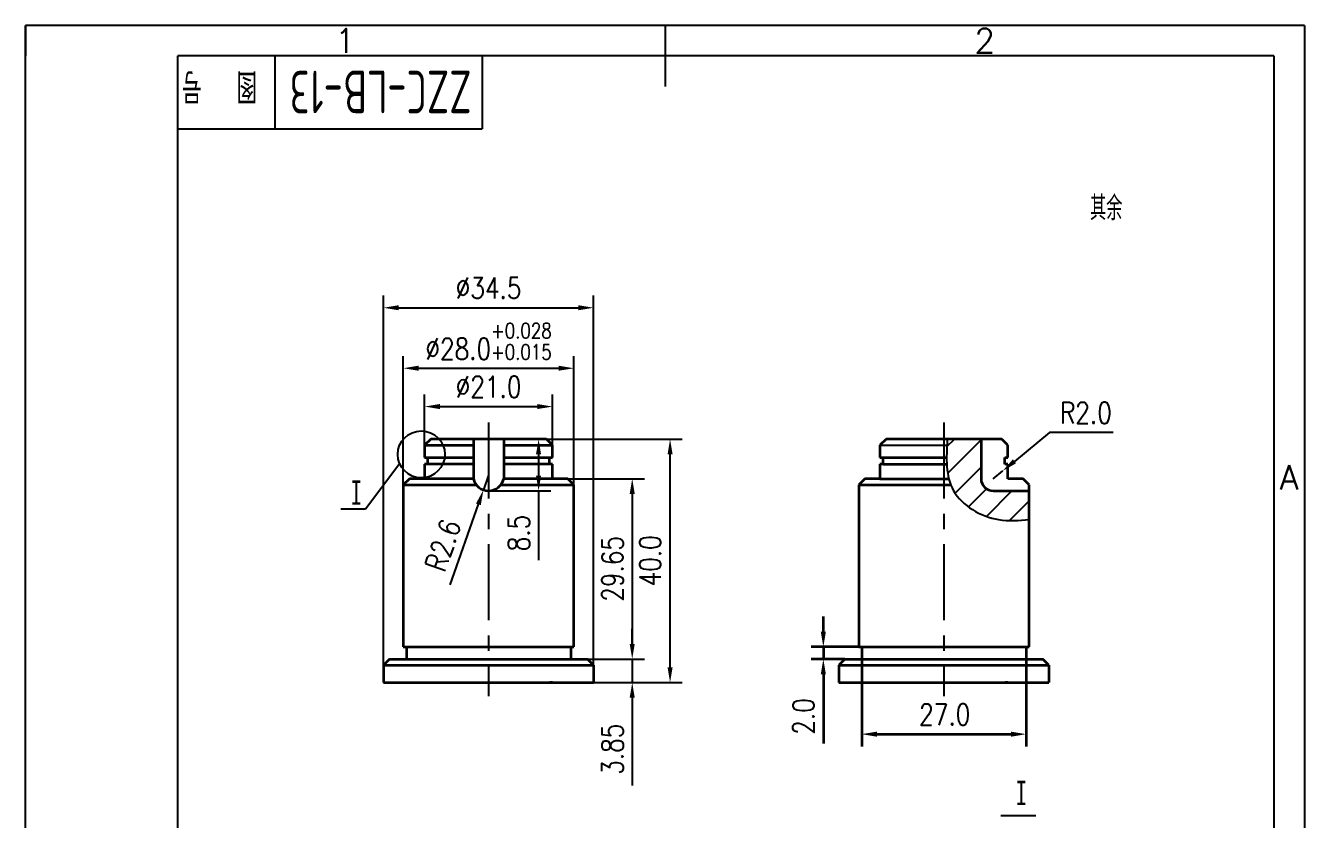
# Model space of a CAD drawing. Header units: millimetres. Extents: x -25 to 185, y -5 to 292.
# Drawn here: x -25 to 185, y 161.5 to 292 of the extents above; entities that cross this region are included whole.
import ezdxf
from ezdxf.enums import TextEntityAlignment as Align

# ---------------------------------------------------------------- set-up
doc = ezdxf.new("R2010")
doc.units = ezdxf.units.MM
doc.header["$LTSCALE"] = 10
doc.linetypes.add('CENTER', pattern=[2, 1.25, -0.25, 0.25, -0.25])
doc.layers.add('1轮廓实线层', color=7, linetype='Continuous', lineweight=35)
for name, color, linetype in [('2细线层', 4, 'Continuous'), ('3中心线层', 1, 'CENTER'), ('5剖面线层', 2, 'Continuous'), ('6文字层', 3, 'Continuous'), ('7标注层', 4, 'Continuous'), ('图框层', 7, 'Continuous')]:
    doc.layers.add(name, color=color, linetype=linetype)
doc.styles.add('Annotative', font='SimSun.ttf')
doc.styles.add('PC_TEXTSTYLE', font='isocp.shx', dxfattribs={"width": 0.8, "bigfont": 'hzfs.shx'})
doc.styles.add('TH_GBDIM', font='romans.shx', dxfattribs={"width": 0.8, "bigfont": 'gbcbig.shx'})
doc.dimstyles.new('TH_GBDIM', dxfattribs={"dimtxt": 3.5, "dimasz": 2.5, "dimexe": 2, "dimexo": 0, "dimgap": 1.5, "dimtad": 1, "dimdec": 1, "dimzin": 0, "dimdsep": 46, "dimtxsty": 'TH_GBDIM', "dimcen": 2.5, "dimclrd": 130, "dimclre": 130, "dimclrt": 3, "dimadec": 0, "dimazin": 0, "dimtfac": 0.714286, "dimtdec": 1, "dimtmove": 0, "dimatfit": 3, "dimfxl": 1, "dimtzin": 0, "dimlwd": -1, "dimlwe": -1, "dimarcsym": 0})

# ---------------------------------------------------------------- blocks, each defined once
blk = doc.blocks.new('*D8')
at = {"layer": '7标注层', "color": 130}
for p, q in [((40.53, 223.03), (40.53, 231.38)), ((61.53, 223.03), (61.53, 231.38)), ((43.03, 229.38), (59.03, 229.38))]:
    blk.add_line(p, q, dxfattribs=at)
at = {"layer": '7标注层', "color": 130, "lineweight": -3}
for points in [[(43.03, 229.8), (43.03, 228.97), (40.53, 229.38)], [(59.03, 229.8), (59.03, 228.97), (61.53, 229.38)]]:
    blk.add_solid(points, dxfattribs=at)
at = {"layer": 'Defpoints', "color": 0, "lineweight": -3}
for p in [(61.53, 229.38), (40.53, 223.03), (61.53, 223.03)]:
    blk.add_point(p, dxfattribs=at)
at = {"layer": '7标注层', "color": 3, "insert": (51.03, 232.63), "char_height": 3.5, "attachment_point": 5, "style": 'TH_GBDIM'}
blk.add_mtext('{%%c21.0}{}{}', dxfattribs=at)
blk = doc.blocks.new('*D9')
at = {"layer": '7标注层', "color": 130}
for p, q in [((37.03, 216.53), (37.03, 237.68)), ((65.03, 216.53), (65.03, 237.68)), ((39.53, 235.68), (62.53, 235.68))]:
    blk.add_line(p, q, dxfattribs=at)
at = {"layer": '7标注层', "color": 130, "lineweight": -3}
for points in [[(39.53, 236.1), (39.53, 235.27), (37.03, 235.68)], [(62.53, 236.1), (62.53, 235.27), (65.03, 235.68)]]:
    blk.add_solid(points, dxfattribs=at)
at = {"layer": 'Defpoints', "color": 0, "lineweight": -3}
for p in [(65.03, 235.68), (37.03, 216.53), (65.03, 216.53)]:
    blk.add_point(p, dxfattribs=at)
at = {"layer": '7标注层', "color": 3, "insert": (51.03, 240.1), "char_height": 3.5, "attachment_point": 5, "style": 'TH_GBDIM'}
blk.add_mtext('{%%c28.0}{}{\\H0.7143x;\\S+0.028^ +0.015;}', dxfattribs=at)
blk = doc.blocks.new('*D10')
at = {"layer": '7标注层', "color": 130}
for p, q in [((33.78, 186.88), (33.78, 247.62)), ((68.28, 186.88), (68.28, 247.62)), ((36.28, 245.62), (65.78, 245.62))]:
    blk.add_line(p, q, dxfattribs=at)
at = {"layer": '7标注层', "color": 130, "lineweight": -3}
for points in [[(36.28, 246.04), (36.28, 245.21), (33.78, 245.62)], [(65.78, 246.04), (65.78, 245.21), (68.28, 245.62)]]:
    blk.add_solid(points, dxfattribs=at)
at = {"layer": 'Defpoints', "color": 0, "lineweight": -3}
for p in [(68.28, 245.62), (33.78, 186.88), (68.28, 186.88)]:
    blk.add_point(p, dxfattribs=at)
at = {"layer": '7标注层', "color": 3, "insert": (51.03, 248.87), "char_height": 3.5, "attachment_point": 5, "style": 'TH_GBDIM'}
blk.add_mtext('{%%c34.5}{}{}', dxfattribs=at)
blk = doc.blocks.new('*D11')
at = {"layer": '7标注层', "color": 130}
for p, q in [((74.62, 190.38), (74.62, 192.88)), ((68.28, 187.88), (76.62, 187.88)), ((74.62, 187.88), (74.62, 184.03)), ((68.28, 184.03), (76.62, 184.03)), ((74.62, 181.53), (74.62, 167.1))]:
    blk.add_line(p, q, dxfattribs=at)
at = {"layer": '7标注层', "color": 130, "lineweight": -3}
for points in [[(74.2, 190.38), (75.03, 190.38), (74.62, 187.88)], [(74.2, 181.53), (75.03, 181.53), (74.62, 184.03)]]:
    blk.add_solid(points, dxfattribs=at)
at = {"layer": 'Defpoints', "color": 0, "lineweight": -3}
for p in [(68.28, 187.88), (68.28, 184.03), (74.62, 184.03)]:
    blk.add_point(p, dxfattribs=at)
at = {"layer": '7标注层', "color": 3, "insert": (71.37, 173.06), "char_height": 3.5, "attachment_point": 5, "rotation": 90, "style": 'TH_GBDIM'}
blk.add_mtext('{3.85}{}{}', dxfattribs=at)
blk = doc.blocks.new('*D12')
at = {"layer": '7标注层', "color": 130}
for p, q in [((60.53, 224.03), (82.83, 224.03)), ((80.83, 186.53), (80.83, 221.53)), ((68.28, 184.03), (82.83, 184.03))]:
    blk.add_line(p, q, dxfattribs=at)
at = {"layer": '7标注层', "color": 130, "lineweight": -3}
for points in [[(80.42, 221.53), (81.25, 221.53), (80.83, 224.03)], [(80.42, 186.53), (81.25, 186.53), (80.83, 184.03)]]:
    blk.add_solid(points, dxfattribs=at)
at = {"layer": 'Defpoints', "color": 0, "lineweight": -3}
for p in [(60.53, 224.03), (80.83, 224.03), (68.28, 184.03)]:
    blk.add_point(p, dxfattribs=at)
at = {"layer": '7标注层', "color": 3, "insert": (77.58, 204.03), "char_height": 3.5, "attachment_point": 5, "rotation": 90, "style": 'TH_GBDIM'}
blk.add_mtext('40.0', dxfattribs=at)
blk = doc.blocks.new('*D16')
at = {"layer": '7标注层', "color": 130}
for p, q in [((64.03, 217.53), (76.62, 217.53)), ((74.62, 215.03), (74.62, 190.38)), ((67.28, 187.88), (76.62, 187.88))]:
    blk.add_line(p, q, dxfattribs=at)
at = {"layer": '7标注层', "color": 130, "lineweight": -3}
for points in [[(74.2, 215.03), (75.03, 215.03), (74.62, 217.53)], [(74.2, 190.38), (75.03, 190.38), (74.62, 187.88)]]:
    blk.add_solid(points, dxfattribs=at)
at = {"layer": 'Defpoints', "color": 0, "lineweight": -3}
for p in [(64.03, 217.53), (67.28, 187.88), (74.62, 187.88)]:
    blk.add_point(p, dxfattribs=at)
at = {"layer": '7标注层', "color": 3, "insert": (71.37, 202.71), "char_height": 3.5, "attachment_point": 5, "rotation": 90, "style": 'TH_GBDIM'}
blk.add_mtext('{29.65}{}{}', dxfattribs=at)
blk = doc.blocks.new('*D17')
at = {"layer": '7标注层', "color": 130}
for p, q in [((51.03, 224.03), (61.24, 224.03)), ((59.24, 221.53), (59.24, 218.03)), ((51.03, 215.53), (61.24, 215.53)), ((59.24, 215.53), (59.24, 204.16))]:
    blk.add_line(p, q, dxfattribs=at)
at = {"layer": '7标注层', "color": 130, "lineweight": -3}
for points in [[(58.82, 221.53), (59.65, 221.53), (59.24, 224.03)], [(58.82, 218.03), (59.65, 218.03), (59.24, 215.53)]]:
    blk.add_solid(points, dxfattribs=at)
at = {"layer": 'Defpoints', "color": 0, "lineweight": -3}
for p in [(51.03, 224.03), (51.03, 215.53), (59.24, 215.53)]:
    blk.add_point(p, dxfattribs=at)
at = {"layer": '7标注层', "color": 3, "insert": (55.99, 208.6), "char_height": 3.5, "attachment_point": 5, "rotation": 90, "style": 'TH_GBDIM'}
blk.add_mtext('8.5', dxfattribs=at)
blk = doc.blocks.new('*D18')
at = {"layer": '7标注层', "color": 130}
for p, q in [((51.03, 218.09), (50.18, 215.67)), ((44.71, 200.07), (49.36, 213.32))]:
    blk.add_line(p, q, dxfattribs=at)
at = {"layer": '7标注层', "color": 130, "lineweight": -3}
blk.add_solid([(48.96, 213.45), (49.75, 213.18), (50.18, 215.67)], dxfattribs=at)
at = {"layer": 'Defpoints', "color": 0, "lineweight": -3}
for p in [(51.03, 218.09), (50.18, 215.67)]:
    blk.add_point(p, dxfattribs=at)
at = {"layer": '7标注层', "color": 3, "insert": (43.55, 206.59), "char_height": 3.5, "attachment_point": 5, "rotation": 70.6746, "style": 'TH_GBDIM'}
blk.add_mtext('R2.6', dxfattribs=at)
blk = doc.blocks.new('*D22')
at = {"layer": '7标注层', "color": 130}
for p, q in [((143.16, 225.12), (137.38, 220.38)), ((153.59, 225.12), (143.16, 225.12)), ((133.9, 217.53), (135.45, 218.8))]:
    blk.add_line(p, q, dxfattribs=at)
at = {"layer": '7标注层', "color": 130, "lineweight": -3}
blk.add_solid([(137.12, 220.71), (137.65, 220.06), (135.45, 218.8)], dxfattribs=at)
at = {"layer": 'Defpoints', "color": 0, "lineweight": -3}
for p in [(135.45, 218.8), (133.9, 217.53)]:
    blk.add_point(p, dxfattribs=at)
at = {"layer": '7标注层', "color": 3, "insert": (149.12, 228.37), "char_height": 3.5, "attachment_point": 5, "style": 'TH_GBDIM'}
blk.add_mtext('{R2.0}{}{}', dxfattribs=at)
blk = doc.blocks.new('*D23')
at = {"layer": '1轮廓实线层', "color": 130}
for p, q in [((112.3, 187.88), (112.3, 173.54)), ((139.29, 187.88), (139.29, 173.54)), ((114.8, 175.54), (136.79, 175.54))]:
    blk.add_line(p, q, dxfattribs=at)
at = {"layer": '1轮廓实线层', "color": 130, "lineweight": -3}
for points in [[(114.8, 175.96), (114.8, 175.12), (112.3, 175.54)], [(136.79, 175.96), (136.79, 175.12), (139.29, 175.54)]]:
    blk.add_solid(points, dxfattribs=at)
at = {"layer": 'Defpoints', "color": 0, "lineweight": -3}
for p in [(112.3, 187.88), (139.29, 187.88), (139.29, 175.54)]:
    blk.add_point(p, dxfattribs=at)
at = {"layer": '1轮廓实线层', "color": 3, "lineweight": -3, "insert": (125.93, 178.79), "char_height": 3.5, "attachment_point": 5, "style": 'TH_GBDIM'}
blk.add_mtext('27.0', dxfattribs=at)
blk = doc.blocks.new('*D24')
at = {"layer": '1轮廓实线层', "color": 130}
for p, q in [((106, 192.38), (106, 194.88)), ((111.8, 189.88), (104, 189.88)), ((106, 189.88), (106, 187.88)), ((109.55, 187.88), (104, 187.88)), ((106, 185.38), (106, 174.01))]:
    blk.add_line(p, q, dxfattribs=at)
at = {"layer": '1轮廓实线层', "color": 130, "lineweight": -3}
for points in [[(105.58, 192.38), (106.42, 192.38), (106, 189.88)], [(105.58, 185.38), (106.42, 185.38), (106, 187.88)]]:
    blk.add_solid(points, dxfattribs=at)
at = {"layer": 'Defpoints', "color": 0, "lineweight": -3}
for p in [(111.8, 189.88), (106, 187.88), (109.55, 187.88)]:
    blk.add_point(p, dxfattribs=at)
at = {"layer": '1轮廓实线层', "color": 3, "lineweight": -3, "insert": (102.75, 178.45), "char_height": 3.5, "attachment_point": 5, "rotation": 90, "style": 'TH_GBDIM'}
blk.add_mtext('2.0', dxfattribs=at)
blk = doc.blocks.new('PC_TYDH_BLOCK')
at = {"layer": '2细线层', "linetype": 'Continuous'}
for p, q in [((16, -12), (16, 0)), ((50, 0), (50, -12)), ((0, -12), (50, -12))]:
    blk.add_line(p, q, dxfattribs=at)
at = {"layer": '6文字层', "style": 'PC_TEXTSTYLE', "width": 0.667}
blk.add_text('图   号', height=5, rotation=180, dxfattribs=at).set_placement((13, -2.5))
at = {"layer": '6文字层', "style": 'PC_TEXTSTYLE', "width": 0.970975}
blk.add_attdef('图样代号', text='', height=7, rotation=180, dxfattribs=at).set_placement((48.24, -2.4), (18.35, -2.4), align=Align.FIT)

msp = doc.modelspace()

# ---------------------------------------------------------------- hatches: boundary and pattern name
at = {"layer": '5剖面线层'}
h = msp.add_hatch(dxfattribs=at)
h.set_pattern_fill('ANSI31', color=256, style=0)
h.set_pattern_definition([(45, (15.7352, 0), (-2.245064, 2.245064), [])])
edge = h.paths.add_edge_path()
edge.add_line((131.904, 224.03), (126.355, 224.03))
edge.add_spline(control_points=[(126.355, 224.03), (126.188, 220.988), (125.851, 214.827), (133.549, 210.272), (138.13, 210.663), (139.804, 210.805)], knot_values=[0, 0, 0, 0, 8.5471638, 17.309845, 22.3538634, 22.3538634, 22.3538634, 22.3538634], degree=3, periodic=0)
edge.add_line((139.804, 210.805), (139.804, 215.53))
edge.add_line((139.804, 215.53), (133.904, 215.53))
edge.add_arc((133.904, 217.53), 2, 180, 270, ccw=False)
edge.add_line((131.904, 217.53), (131.904, 224.03))

# ---------------------------------------------------------------- linework, layer by layer
at = {"layer": '1轮廓实线层', "lineweight": -3}
for p, q in [((80, 292), (80, 282)), ((115.304, 223.03), (126.302, 223.03))]:
    msp.add_line(p, q, dxfattribs=at)
at = {"layer": '1轮廓实线层'}
for p, q in [((41.531, 224.03), (40.531, 223.03)), ((40.531, 223.03), (40.531, 221.03)), ((40.531, 223.03), (48.531, 223.03)), ((60.531, 224.03), (41.531, 224.03)), ((48.531, 224.03), (48.531, 217.53)), ((53.531, 224.03), (53.531, 217.53)), ((53.531, 223.03), (61.531, 223.03)), ((61.531, 223.03), (60.531, 224.03)), ((61.531, 221.03), (61.531, 223.03)), ((116.304, 224.03), (115.304, 223.03)), ((115.304, 223.03), (115.304, 221.03)), ((135.304, 224.03), (116.304, 224.03)), ((131.904, 224.03), (131.904, 217.53)), ((136.304, 223.03), (135.304, 224.03)), ((136.304, 221.03), (136.304, 223.03)), ((40.531, 221.03), (48.531, 221.03)), ((41.031, 219.93), (41.031, 221.03)), ((53.531, 221.03), (61.531, 221.03)), ((61.031, 219.93), (61.031, 221.03)), ((115.304, 221.03), (115.804, 221.03)), ((115.804, 219.93), (115.804, 221.03)), ((115.804, 221.03), (126.245, 221.03)), ((135.804, 221.03), (136.304, 221.03)), ((135.804, 219.93), (135.804, 221.03)), ((40.531, 219.93), (40.531, 217.53)), ((48.531, 219.93), (40.531, 219.93)), ((61.531, 219.93), (53.531, 219.93)), ((61.531, 217.53), (61.531, 219.93)), ((115.304, 219.93), (115.304, 217.53)), ((115.804, 219.93), (115.304, 219.93)), ((115.804, 219.93), (126.273, 219.93)), ((136.304, 219.93), (135.804, 219.93)), ((136.304, 217.53), (136.304, 219.93)), ((38.031, 217.53), (37.031, 216.53)), ((37.031, 216.53), (37.031, 189.88)), ((37.031, 216.53), (49, 216.53)), ((48.531, 217.53), (38.031, 217.53)), ((53.062, 216.53), (65.031, 216.53)), ((64.031, 217.53), (53.531, 217.53)), ((65.031, 216.53), (64.031, 217.53)), ((65.031, 189.88), (65.031, 216.53)), ((112.804, 217.53), (111.804, 216.53)), ((111.804, 216.53), (111.804, 189.88)), ((111.804, 216.53), (126.925, 216.53)), ((115.304, 217.53), (112.804, 217.53)), ((115.304, 217.53), (126.609, 217.53)), ((138.804, 217.53), (136.304, 217.53)), ((139.804, 216.53), (138.804, 217.53)), ((139.804, 189.88), (139.804, 216.53)), ((133.904, 215.53), (139.804, 215.53)), ((37.531, 189.88), (37.531, 187.88)), ((64.516, 189.88), (64.516, 187.88)), ((112.304, 189.88), (112.304, 187.88)), ((139.289, 189.88), (139.289, 187.88)), ((34.781, 187.88), (33.781, 186.88)), ((34.781, 187.88), (67.281, 187.88)), ((68.281, 186.88), (67.281, 187.88)), ((109.554, 187.88), (108.554, 186.88)), ((109.554, 187.88), (111.804, 187.88)), ((111.804, 187.88), (139.804, 187.88)), ((139.804, 187.88), (142.054, 187.88)), ((143.054, 186.88), (142.054, 187.88)), ((33.781, 186.88), (33.781, 184.03)), ((33.781, 186.88), (68.281, 186.88)), ((68.281, 186.88), (68.281, 184.03)), ((108.554, 186.88), (108.554, 184.03)), ((108.554, 186.88), (143.054, 186.88)), ((143.054, 186.88), (143.054, 184.03)), ((33.781, 184.03), (68.281, 184.03)), ((61.531, 184.03), (61.081, 184.03)), ((108.554, 184.03), (143.054, 184.03)), ((136.304, 184.03), (135.854, 184.03))]:
    msp.add_line(p, q, dxfattribs=at)
at = {"layer": '1轮廓实线层', "lineweight": 35}
for p, q in [((37.031, 189.88), (65.031, 189.88)), ((111.804, 189.88), (139.804, 189.88))]:
    msp.add_line(p, q, dxfattribs=at)
at = {"layer": '1轮廓实线层'}
for centre, radius, start, end in [((51.031, 218.093), 2.562, 192.68038, 347.31962), ((133.904, 217.53), 2, 180, 270)]:
    msp.add_arc(centre, radius, start, end, dxfattribs=at)
at = {"layer": '2细线层', "lineweight": -3}
for p, q in [((-25, -5), (-25, 292)), ((185, 292), (-25, 292)), ((-25, 292), (-25, 287)), ((80, 292), (80, 287)), ((185, 292), (185, -5))]:
    msp.add_line(p, q, dxfattribs=at)
at = {"layer": '2细线层'}
msp.add_spline([(126.355, 224.03), (127.391, 215.546), (134.76, 210.805), (139.804, 210.805)], degree=3, dxfattribs=at)
at = {"layer": '3中心线层'}
for p, q in [((51.031, 226.758), (51.031, 181.78)), ((125.804, 226.758), (125.804, 181.78))]:
    msp.add_line(p, q, dxfattribs=at)
at = {"layer": '7标注层'}
msp.add_line((135.141, 162.197), (140.915, 162.197), dxfattribs=at)
msp.add_circle((39.985, 221.527), 3.86, dxfattribs=at)
at = {"layer": '图框层', "lineweight": -3}
for p, q in [((0, 0), (0, 287)), ((180, 287), (0, 287)), ((180, 287), (180, 0))]:
    msp.add_line(p, q, dxfattribs=at)

# ---------------------------------------------------------------- block references
ref = msp.add_blockref('PC_TYDH_BLOCK', (0, 287), dxfattribs=at)
ref.add_attrib('图样代号', 'ZZC-LB-13', dxfattribs={"layer": '6文字层', "height": 7, "rotation": 180, "style": 'PC_TEXTSTYLE', "width": 0.67878}).set_placement((48.24, 284.597), (18.346, 284.597), align=Align.FIT)

# ---------------------------------------------------------------- texts
at = {"layer": '6文字层', "lineweight": -3, "style": 'TH_GBDIM'}
for s, p in [('1', (27.5, 289.5)), ('2', (132.5, 289.5)), ('A', (182.5, 217.75))]:
    msp.add_text(s, height=4, dxfattribs=at).set_placement(p, align=Align.MIDDLE)
at = {"layer": '6文字层', "width": 0.667}
for s, style, p in [('其余', 'PC_TEXTSTYLE', (149.784, 260.007)), ('I', 'Annotative', (28.391, 213.235)), ('I', 'Annotative', (137.591, 163.877))]:
    msp.add_text(s, height=4, dxfattribs=dict(at, style=style)).set_placement(p)

# ---------------------------------------------------------------- dimensions: what is measured, and where the dimension line sits
at = {"layer": '1轮廓实线层', "lineweight": -3}
dim = msp.add_linear_dim(base=(106.001, 187.88), p1=(111.804, 189.88), p2=(109.554, 187.88), angle=90, dimstyle='TH_GBDIM', dxfattribs=at)
dim.commit()
dim.dimension.update_dxf_attribs({"geometry": '*D24', "text_midpoint": (102.751, 178.447)})
dim = msp.add_linear_dim(base=(139.289, 175.54), p1=(112.304, 187.88), p2=(139.289, 187.88), dimstyle='TH_GBDIM', dxfattribs=at)
dim.commit()
dim.dimension.update_dxf_attribs({"geometry": '*D23', "text_midpoint": (125.929, 175.54), "dimtype": 160})
at = {"layer": '7标注层'}
dim = msp.add_linear_dim(base=(68.281, 245.623), p1=(33.781, 186.88), p2=(68.281, 186.88), text='{%%c<>}{}{}', dimstyle='TH_GBDIM', override={"dimgap": 1.5, "dimtad": 1, "dimjust": 0, "dimdec": 1, "dimlfac": 1, "dimse1": 0, "dimse2": 0, "dimsd1": 0, "dimsd2": 0}, dxfattribs=at)
dim.commit()
dim.dimension.update_dxf_attribs({"geometry": '*D10', "text_midpoint": (51.031, 245.623), "dimtype": 160})
for base, p1, p2, text, picture, middle in [((65.031, 235.684), (37.031, 216.53), (65.031, 216.53), '{%%c<>}{}{\\H0.7143x;\\S+0.028^ +0.015;}', '*D9', (51.031, 240.101)), ((61.531, 229.382), (40.531, 223.03), (61.531, 223.03), '{%%c<>}{}{}', '*D8', (51.031, 232.632))]:
    dim = msp.add_linear_dim(base=base, p1=p1, p2=p2, text=text, dimstyle='TH_GBDIM', override={"dimgap": 1.5, "dimtad": 1, "dimjust": 0, "dimdec": 1, "dimlfac": 1, "dimse1": 0, "dimse2": 0, "dimsd1": 0, "dimsd2": 0}, dxfattribs=at)
    dim.commit()
    dim.dimension.update_dxf_attribs({"geometry": picture, "text_midpoint": middle})
dim = msp.add_radius_dim(center=(133.904, 217.53), mpoint=(135.451, 218.798), text='{<>}{}{}', dimstyle='TH_GBDIM', override={"dimgap": 1.5, "dimtad": 1, "dimtih": 0, "dimtoh": 1, "dimdec": 1, "dimlfac": 1, "dimse1": 0, "dimse2": 0, "dimsd1": 0, "dimsd2": 0, "dimtix": 0, "dimtofl": 1, "dimatfit": 3}, dxfattribs=at)
dim.commit()
dim.dimension.update_dxf_attribs({"geometry": '*D22', "text_midpoint": (149.124, 225.117), "dimtype": 164})
for base, p1, p2, picture, middle in [((59.236, 215.53), (51.031, 224.03), (51.031, 215.53), '*D17', (55.986, 208.597)), ((80.833, 224.03), (68.281, 184.03), (60.531, 224.03), '*D12', (77.583, 204.03))]:
    dim = msp.add_linear_dim(base=base, p1=p1, p2=p2, angle=90, dimstyle='TH_GBDIM', dxfattribs=at)
    dim.commit()
    dim.dimension.update_dxf_attribs({"geometry": picture, "text_midpoint": middle})
dim = msp.add_radius_dim(center=(51.031, 218.093), mpoint=(50.183, 215.675), dimstyle='TH_GBDIM', dxfattribs=at)
dim.commit()
dim.dimension.update_dxf_attribs({"geometry": '*D18', "text_midpoint": (43.553, 206.59)})
dim = msp.add_linear_dim(base=(74.618, 187.88), p1=(64.031, 217.53), p2=(67.281, 187.88), angle=90, text='{<>}{}{}', dimstyle='TH_GBDIM', override={"dimgap": 1.5, "dimtad": 1, "dimjust": 0, "dimdec": 2, "dimlfac": 1, "dimse1": 0, "dimse2": 0, "dimsd1": 0, "dimsd2": 0}, dxfattribs=at)
dim.commit()
dim.dimension.update_dxf_attribs({"geometry": '*D16', "text_midpoint": (71.368, 202.705)})
dim = msp.add_linear_dim(base=(74.618, 184.03), p1=(68.281, 187.88), p2=(68.281, 184.03), angle=90, text='{<>}{}{}', dimstyle='TH_GBDIM', override={"dimgap": 1.5, "dimtad": 1, "dimjust": 0, "dimdec": 2, "dimlfac": 1, "dimse1": 0, "dimse2": 0, "dimsd1": 0, "dimsd2": 0}, dxfattribs=at)
dim.commit()
dim.dimension.update_dxf_attribs({"geometry": '*D11', "text_midpoint": (74.618, 173.064), "dimtype": 160})

# ---------------------------------------------------------------- leaders
msp.add_leader([(36.437, 220.006), (30.801, 212.528), (26.763, 212.528)], dimstyle='TH_GBDIM', override={"dimgap": 1.5, "dimtad": 0, "dimldrblk": 'None'}, dxfattribs=at)

doc.saveas('drawing.dxf')
